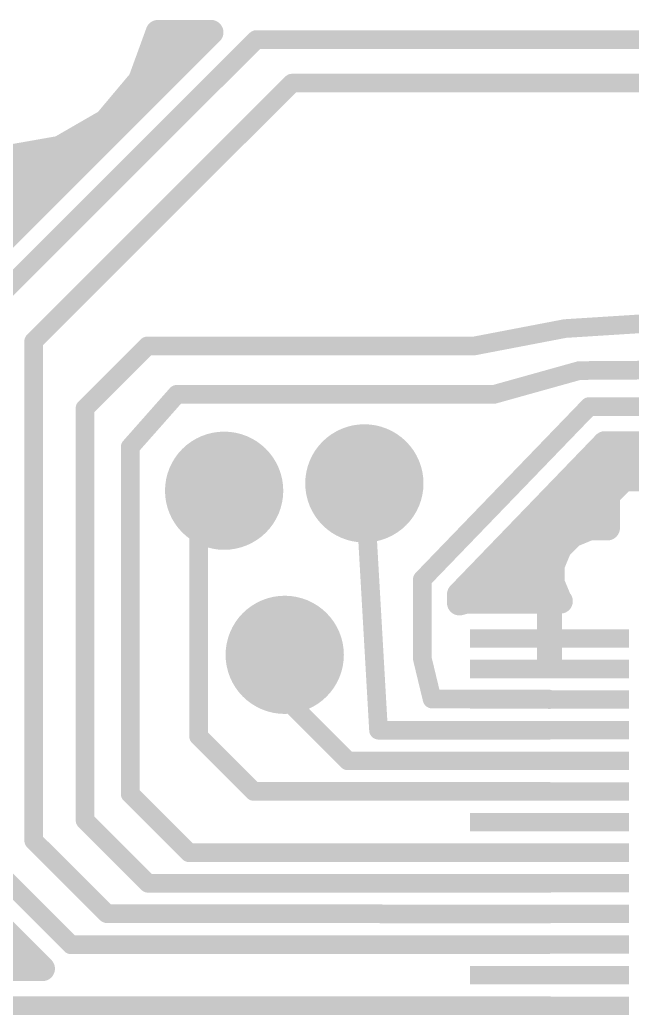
# Model space of a CAD drawing. Extents: x -40.6 to 40.6, y -25.6 to 25.6.
# Drawn here: x -28.62 to -18.63, y 9.32 to 25.57 of the extents above; entities that cross this region are included whole.
import ezdxf

# ---------------------------------------------------------------- set-up
doc = ezdxf.new("R2010")
doc.units = 0
doc.layers.add('16', color=175, linetype='CONTINUOUS')
doc.layers.add('18', color=82, linetype='CONTINUOUS')

# ---------------------------------------------------------------- blocks, each defined once
blk = doc.blocks.new('RECT')
blk.add_solid([(-0.5, -0.5), (0.5, -0.5), (-0.5, 0.5), (0.5, 0.5)])
blk = doc.blocks.new('ROUNDV')
at = {"const_width": 0.5}
blk.add_lwpolyline([(0, -0.25, 1), (0, 0.25, 1), (0, -0.25)], format="xyb", dxfattribs=at)

msp = doc.modelspace()

# ---------------------------------------------------------------- linework, layer by layer
at = {"layer": '16'}
for points, const_width in [([(-26.6547, 24.5765), (-26.3674, 25.3659)], 0.4064), ([(-26.3674, 25.3659), (-25.5031, 25.3659)], 0.4064), ([(-25.5031, 25.3659), (-25.9429, 24.9261)], 0.4064), ([(-26.4289, 25.1968), (-25.6722, 25.1968)], 0.4064), ([(-25.6921, 24.3205), (-24.765, 25.2476)], 0.3048), ([(-3.4544, 25.2476), (-24.765, 25.2476)], 0.3048), ([(-25.9429, 24.9261), (-29.7394, 21.1296)], 0.4064), ([(-26.5769, 24.7904), (-26.0786, 24.7904)], 0.4064), ([(-27.2152, 23.9085), (-26.6547, 24.5765)], 0.4064), ([(-26.6547, 24.5765), (-26.6547, 24.5765)], 0.4064), ([(-26.8162, 24.384), (-26.485, 24.384)], 0.4064), ([(-24.9428, 23.7744), (-24.1808, 24.5364)], 0.3048), ([(-24.1808, 24.5364), (-3.9116, 24.5364)], 0.3048), ([(-29.1338, 20.8788), (-25.6921, 24.3205)], 0.3048), ([(-25.7556, 24.257), (-25.6921, 24.3205)], 0.3048), ([(-27.9703, 23.4726), (-27.2152, 23.9085)], 0.4064), ([(-27.2152, 23.9085), (-27.2152, 23.9085)], 0.4064), ([(-27.1572, 23.9776), (-26.8914, 23.9776)], 0.4064), ([(-28.3972, 20.32), (-24.9428, 23.7744)], 0.3048), ([(-27.7995, 23.5712), (-27.2978, 23.5712)], 0.4064), ([(-28.829, 23.3212), (-27.9703, 23.4726)], 0.4064), ([(-27.9703, 23.4726), (-27.9703, 23.4726)], 0.4064), ([(-31.3597, 23.1648), (-27.7042, 23.1648)], 0.4064), ([(-31.1914, 22.7584), (-28.1106, 22.7584)], 0.4064), ([(-31.1826, 22.352), (-28.517, 22.352)], 0.4064), ([(-21.209, 20.2438), (-19.7246, 20.5282)], 0.3048), ([(-19.7246, 20.5282), (-18.4436, 20.6092)], 0.3048), ([(-28.3972, 12.3698), (-28.3972, 20.32)], 0.3048), ([(-27.559, 19.2278), (-26.543, 20.2438)], 0.3048), ([(-26.543, 20.2438), (-21.209, 20.2438)], 0.3048), ([(-20.8788, 19.4548), (-19.4912, 19.8424)], 0.3048), ([(-19.4912, 19.8424), (-4.9132, 19.9424)], 0.3048), ([(-26.8224, 18.5928), (-26.0604, 19.4548)], 0.3048), ([(-26.0604, 19.4548), (-20.8788, 19.4548)], 0.3048), ([(-27.559, 18.9484), (-27.559, 19.2278)], 0.3048), ([(-19.3308, 19.255), (-22.0536, 16.4322)], 0.3048), ([(-6.4784, 19.255), (-19.3308, 19.255)], 0.3048), ([(-27.559, 12.4968), (-27.559, 18.9484)], 0.3048), ([(-26.8224, 13.0302), (-26.8224, 18.5928)], 0.3048), ([(-21.448, 16.1877), (-19.0735, 18.6494)], 0.4064), ([(-19.0735, 18.6494), (-6.6935, 18.6494)], 0.4064), ([(-19.9784, 17.7406), (-18.9722, 18.4468)], 0.3048), ([(-18.9722, 18.4468), (-15.6702, 18.4468)], 0.3048), ([(-19.4221, 18.288), (-12.7476, 18.288)], 0.4064), ([(-18.7661, 18.072), (-19.0316, 17.8065)], 0.4064), ([(-16.5907, 18.072), (-18.7661, 18.072)], 0.4064), ([(-22.7688, 13.9688), (-23, 18)], 0.3048), ([(-19.8141, 17.8816), (-18.9565, 17.8816)], 0.4064), ([(-25.1714, 17.78), (-25.7048, 17.2466)], 0.3048), ([(-25.2888, 17.88), (-25.1714, 17.78)], 0.3048), ([(-19.9784, 17.7152), (-19.9784, 17.7406)], 0.3048), ([(-19.0316, 17.8065), (-19.0316, 17.272)], 0.4064), ([(-19.9784, 17.2326), (-19.9784, 17.7152)], 0.3048), ([(-20.2061, 17.4752), (-19.0316, 17.4752)], 0.4064), ([(-25.7048, 17.2466), (-25.7048, 13.8684)], 0.3048), ([(-19.3282, 17.272), (-19.6051, 17.1573)], 0.4064), ([(-19.0316, 17.272), (-19.3282, 17.272)], 0.4064), ([(-20.5981, 17.0688), (-19.6936, 17.0688)], 0.4064), ([(-19.9784, 15.4688), (-19.9784, 17.2326)], 0.3048), ([(-19.6051, 17.1573), (-19.8169, 16.9455)], 0.4064), ([(-19.8169, 16.9455), (-19.9316, 16.6686)], 0.4064), ([(-20.9901, 16.6624), (-19.9316, 16.6624)], 0.4064), ([(-19.9316, 16.6686), (-19.9316, 16.369)], 0.4064), ([(-22.0536, 15.1368), (-22.0536, 16.4322)], 0.3048), ([(-21.3821, 16.256), (-19.8848, 16.256)], 0.4064), ([(-19.9316, 16.369), (-19.8169, 16.0921)], 0.4064), ([(-21.448, 16.0467), (-21.448, 16.1877)], 0.4064), ([(-21.3386, 16.076), (-21.448, 16.0467)], 0.4064), ([(-19.9784, 16.076), (-21.3386, 16.076)], 0.4064), ([(-19.8008, 16.076), (-19.9784, 16.076)], 0.4064), ([(-19.9784, 16.076), (-19.9784, 15.4688)], 0.4064), ([(-19.9784, 15.4688), (-19.9784, 16.076)], 0.4064), ([(-19.8169, 16.0921), (-19.8008, 16.076)], 0.4064), ([(-19.9784, 15.8496), (-19.9784, 15.8496)], 0.4064), ([(-19.9784, 15.4688), (-19.9784, 15.4688)], 0.4064), ([(-19.9784, 15.4688), (-19.9784, 15.4688)], 0.4064), ([(-19.9784, 15.4688), (-19.9784, 15.0836)], 0.4064), ([(-19.9784, 15.0836), (-19.9784, 15.4688)], 0.4064), ([(-19.9784, 15.4432), (-19.9784, 15.4432)], 0.4064), ([(-19.9784, 15.4688), (-19.9784, 14.9688)], 0.3048), ([(-24.4, 15), (-24.3, 15.2)], 0.3048), ([(-21.8948, 14.478), (-22.0536, 15.1368)], 0.3048), ([(-19.9784, 15.0836), (-19.9784, 15.0836)], 0.4064), ([(-24.4, 14.6), (-24.4, 15)], 0.3048), ([(-23.2688, 13.4688), (-24.4, 14.6)], 0.3048), ([(-19.9876, 14.478), (-21.8948, 14.478)], 0.3048), ([(-19.9876, 14.478), (-19.9784, 14.4688)], 0.3048), ([(-25.7048, 13.8684), (-24.8412, 13.0048)], 0.3048), ([(-19.9784, 13.9688), (-22.7688, 13.9688)], 0.3048), ([(-19.9784, 13.4688), (-23.2688, 13.4688)], 0.3048), ([(-26.8224, 13.0302), (-26.8224, 12.9286)], 0.3048), ([(-26.8224, 12.9286), (-25.8626, 11.9688)], 0.3048), ([(-24.8052, 12.9688), (-24.8412, 13.0048)], 0.3048), ([(-19.9784, 12.9688), (-24.8052, 12.9688)], 0.3048), ([(-28.3972, 12.3698), (-28.3972, 12.1666)], 0.3048), ([(-26.531, 11.4688), (-27.559, 12.4968)], 0.3048), ([(-28.3972, 12.1666), (-27.305, 11.0744)], 0.3048), ([(-24.999, 11.9688), (-25.8626, 11.9688)], 0.3048), ([(-19.9784, 11.9688), (-24.999, 11.9688)], 0.3048), ([(-27.7876, 10.4648), (-29.1338, 11.811)], 0.3048), ([(-25.6674, 11.4688), (-26.531, 11.4688)], 0.3048), ([(-19.9784, 11.4688), (-25.6674, 11.4688)], 0.3048), ([(-29.3846, 11.2054), (-28.2536, 10.0744)], 0.4064), ([(-27.2034, 10.9728), (-27.305, 11.0744)], 0.3048), ([(-27.0002, 10.9728), (-27.2034, 10.9728)], 0.3048), ([(-22.733, 10.9728), (-27.0002, 10.9728)], 0.3048), ([(-22.729, 10.9688), (-22.733, 10.9728)], 0.3048), ([(-19.9784, 10.9688), (-22.729, 10.9688)], 0.3048), ([(-31.8334, 10.5664), (-28.7456, 10.5664)], 0.4064), ([(-27.3812, 10.4648), (-27.7876, 10.4648)], 0.3048), ([(-23.1902, 10.4648), (-27.3812, 10.4648)], 0.3048), ([(-23.1862, 10.4688), (-23.1902, 10.4648)], 0.3048), ([(-19.9784, 10.4688), (-23.1862, 10.4688)], 0.3048), ([(-31.427, 10.16), (-28.3392, 10.16)], 0.4064), ([(-28.2536, 10.0744), (-31.3414, 10.0744)], 0.4064), ([(-19.9784, 9.4688), (-31.5922, 9.4688)], 0.3048)]:
    msp.add_lwpolyline(points, dxfattribs=dict(at, const_width=const_width))
for points, const_width in [([(-26.3674, 25.4675, 1), (-26.3674, 25.2643)], 0.2032), ([(-26.2719, 25.3312, 1), (-26.4629, 25.4006)], 0.2032), ([(-25.4313, 25.2941, 1), (-25.575, 25.4377)], 0.2032), ([(-25.5031, 25.2643, 1), (-25.5031, 25.4675)], 0.2032), ([(-26.4289, 25.2984, 1), (-26.4289, 25.0952)], 0.2032), ([(-25.6722, 25.0952, 1), (-25.6722, 25.2984)], 0.2032), ([(-24.765, 25.3238, 1), (-24.765, 25.1714)], 0.1524), ([(-24.7111, 25.1937, 1), (-24.8189, 25.3015)], 0.1524), ([(-26.0148, 24.9979, 1), (-25.8711, 24.8543)], 0.2032), ([(-25.8711, 24.8543, 1), (-26.0148, 24.9979)], 0.2032), ([(-26.5769, 24.892, 1), (-26.5769, 24.6888)], 0.2032), ([(-26.0786, 24.6888, 1), (-26.0786, 24.892)], 0.2032), ([(-26.5531, 24.5765, 1), (-26.7563, 24.5765)], 0.2032), ([(-26.7502, 24.6112, 1), (-26.5592, 24.5417)], 0.2032), ([(-26.5769, 24.5112, 1), (-26.7325, 24.6418)], 0.2032), ([(-26.8162, 24.4856, 1), (-26.8162, 24.2824)], 0.2032), ([(-26.7563, 24.5765, 1), (-26.5531, 24.5765)], 0.2032), ([(-26.485, 24.2824, 1), (-26.485, 24.4856)], 0.2032), ([(-24.1808, 24.6126, 1), (-24.1808, 24.4602)], 0.1524), ([(-24.1269, 24.4825, 1), (-24.2347, 24.5903)], 0.1524), ([(-25.8095, 24.3109, 1), (-25.7017, 24.2031)], 0.1524), ([(-25.746, 24.3744, 1), (-25.6382, 24.2666)], 0.1524), ([(-25.6382, 24.2666, 1), (-25.746, 24.3744)], 0.1524), ([(-25.6382, 24.2666, 1), (-25.746, 24.3744)], 0.1524), ([(-27.2152, 24.0101, 1), (-27.2152, 23.8069)], 0.2032), ([(-27.293, 23.9738, 1), (-27.1374, 23.8432)], 0.2032), ([(-27.1644, 23.8205, 1), (-27.266, 23.9965)], 0.2032), ([(-27.1572, 24.0792, 1), (-27.1572, 23.876)], 0.2032), ([(-27.2152, 23.8069, 1), (-27.2152, 24.0101)], 0.2032), ([(-26.8914, 23.876, 1), (-26.8914, 24.0792)], 0.2032), ([(-24.9967, 23.8283, 1), (-24.8889, 23.7205)], 0.1524), ([(-24.8889, 23.7205, 1), (-24.9967, 23.8283)], 0.1524), ([(-27.7995, 23.6728, 1), (-27.7995, 23.4696)], 0.2032), ([(-27.2978, 23.4696, 1), (-27.2978, 23.6728)], 0.2032), ([(-27.9703, 23.5742, 1), (-27.9703, 23.371)], 0.2032), ([(-28.0211, 23.5606, 1), (-27.9195, 23.3846)], 0.2032), ([(-27.9527, 23.3725, 1), (-27.988, 23.5726)], 0.2032), ([(-27.9703, 23.371, 1), (-27.9703, 23.5742)], 0.2032), ([(-27.7042, 23.0632, 1), (-27.7042, 23.2664)], 0.2032), ([(-28.1106, 22.6568, 1), (-28.1106, 22.86)], 0.2032), ([(-28.517, 22.2504, 1), (-28.517, 22.4536)], 0.2032), ([(-19.7294, 20.6042, 1), (-19.7198, 20.4522)], 0.1524), ([(-19.7103, 20.4534, 1), (-19.7389, 20.603)], 0.1524), ([(-28.321, 20.32, 1), (-28.4734, 20.32)], 0.1524), ([(-28.4511, 20.3739, 1), (-28.3433, 20.2661)], 0.1524), ([(-26.543, 20.32, 1), (-26.543, 20.1676)], 0.1524), ([(-26.4891, 20.1899, 1), (-26.5969, 20.2977)], 0.1524), ([(-21.2233, 20.3186, 1), (-21.1947, 20.169)], 0.1524), ([(-21.209, 20.1676, 1), (-21.209, 20.32)], 0.1524), ([(-19.4917, 19.9186, 1), (-19.4907, 19.7662)], 0.1524), ([(-19.4707, 19.769, 1), (-19.5117, 19.9158)], 0.1524), ([(-26.0604, 19.531, 1), (-26.0604, 19.3786)], 0.1524), ([(-26.0033, 19.4043, 1), (-26.1175, 19.5053)], 0.1524), ([(-20.8993, 19.5282, 1), (-20.8583, 19.3814)], 0.1524), ([(-20.8788, 19.3786, 1), (-20.8788, 19.531)], 0.1524), ([(-27.4828, 19.2278, 1), (-27.6352, 19.2278)], 0.1524), ([(-27.6129, 19.2817, 1), (-27.5051, 19.1739)], 0.1524), ([(-19.3308, 19.3312, 1), (-19.3308, 19.1788)], 0.1524), ([(-19.276, 19.2021, 1), (-19.3856, 19.3079)], 0.1524), ([(-27.4828, 18.9484, 1), (-27.6352, 18.9484)], 0.1524), ([(-27.6352, 18.9484, 1), (-27.4828, 18.9484)], 0.1524), ([(-26.7462, 18.5928, 1), (-26.8986, 18.5928)], 0.1524), ([(-26.8795, 18.6433, 1), (-26.7653, 18.5423)], 0.1524), ([(-19.0735, 18.751, 1), (-19.0735, 18.5478)], 0.2032), ([(-19.0004, 18.5789, 1), (-19.1467, 18.7199)], 0.2032), ([(-18.9722, 18.523, 1), (-18.9722, 18.3706)], 0.1524), ([(-18.9284, 18.3844, 1), (-19.016, 18.5092)], 0.1524), ([(-19.4221, 18.3896, 1), (-19.4221, 18.1864)], 0.2032), ([(-18.7661, 18.1736, 1), (-18.7661, 17.9704)], 0.2032), ([(-18.6943, 18.0002, 1), (-18.838, 18.1438)], 0.2032), ([(-22.9239, 18.0044, 1), (-23.0761, 17.9956)], 0.1524), ([(-19.8141, 17.9832, 1), (-19.8141, 17.78)], 0.2032), ([(-18.9565, 17.78, 1), (-18.9565, 17.9832)], 0.2032), ([(-25.2394, 17.938, 1), (-25.3382, 17.822)], 0.1524), ([(-25.1175, 17.7261, 1), (-25.2253, 17.8339)], 0.1524), ([(-25.2208, 17.722, 1), (-25.122, 17.838)], 0.1524), ([(-19.9022, 17.7406, 1), (-20.0546, 17.7406)], 0.1524), ([(-20.0222, 17.803, 1), (-19.9346, 17.6782)], 0.1524), ([(-18.93, 17.8065, 1), (-19.1332, 17.8065)], 0.2032), ([(-19.1034, 17.8784, 1), (-18.9598, 17.7347)], 0.2032), ([(-19.9022, 17.7152, 1), (-20.0546, 17.7152)], 0.1524), ([(-20.0546, 17.7152, 1), (-19.9022, 17.7152)], 0.1524), ([(-20.2061, 17.5768, 1), (-20.2061, 17.3736)], 0.2032), ([(-19.0316, 17.3736, 1), (-19.0316, 17.5768)], 0.2032), ([(-25.6286, 17.2466, 1), (-25.781, 17.2466)], 0.1524), ([(-19.3282, 17.3736, 1), (-19.3282, 17.1704)], 0.2032), ([(-19.2893, 17.1781, 1), (-19.3671, 17.3659)], 0.2032), ([(-19.0316, 17.1704, 1), (-19.0316, 17.3736)], 0.2032), ([(-25.7587, 17.3005, 1), (-25.6509, 17.1927)], 0.1524), ([(-20.5981, 17.1704, 1), (-20.5981, 16.9672)], 0.2032), ([(-19.9022, 17.2326, 1), (-20.0546, 17.2326)], 0.1524), ([(-20.0546, 17.2326, 1), (-19.9022, 17.2326)], 0.1524), ([(-19.6439, 17.2512, 1), (-19.5662, 17.0635)], 0.2032), ([(-19.6936, 16.9672, 1), (-19.6936, 17.1704)], 0.2032), ([(-19.5332, 17.0855, 1), (-19.6769, 17.2292)], 0.2032), ([(-19.1332, 17.272, 1), (-18.93, 17.272)], 0.2032), ([(-19.8888, 17.0173, 1), (-19.7451, 16.8736)], 0.2032), ([(-19.7231, 16.9066, 1), (-19.9108, 16.9843)], 0.2032), ([(-20.9901, 16.764, 1), (-20.9901, 16.5608)], 0.2032), ([(-19.83, 16.6686, 1), (-20.0332, 16.6686)], 0.2032), ([(-20.0255, 16.7075, 1), (-19.8377, 16.6297)], 0.2032), ([(-19.9316, 16.5608, 1), (-19.9316, 16.764)], 0.2032), ([(-21.9774, 16.4322, 1), (-22.1298, 16.4322)], 0.1524), ([(-22.1084, 16.4851, 1), (-21.9988, 16.3793)], 0.1524), ([(-21.3821, 16.3576, 1), (-21.3821, 16.1544)], 0.2032), ([(-19.8377, 16.4079, 1), (-20.0255, 16.3301)], 0.2032), ([(-20.0332, 16.369, 1), (-19.83, 16.369)], 0.2032), ([(-19.8848, 16.1544, 1), (-19.8848, 16.3576)], 0.2032), ([(-21.3464, 16.1877, 1), (-21.5496, 16.1877)], 0.2032), ([(-21.5211, 16.2583, 1), (-21.3749, 16.1172)], 0.2032), ([(-21.3386, 16.1776, 1), (-21.3386, 15.9744)], 0.2032), ([(-21.3123, 15.9779, 1), (-21.3649, 16.1741)], 0.2032), ([(-19.9784, 16.1776, 1), (-19.9784, 15.9744)], 0.2032), ([(-19.8768, 16.076, 1), (-20.08, 16.076)], 0.2032), ([(-19.8768, 16.076, 1), (-20.08, 16.076)], 0.2032), ([(-19.9784, 15.9744, 1), (-19.9784, 16.1776)], 0.2032), ([(-19.7451, 16.164, 1), (-19.8888, 16.0203)], 0.2032), ([(-19.8008, 15.9744, 1), (-19.8008, 16.1776)], 0.2032), ([(-21.4743, 16.1448, 1), (-21.4217, 15.9485)], 0.2032), ([(-21.5496, 16.0467, 1), (-21.3464, 16.0467)], 0.2032), ([(-19.9108, 16.0533, 1), (-19.7231, 16.131)], 0.2032), ([(-19.8726, 16.0041, 1), (-19.7289, 16.1478)], 0.2032), ([(-19.9784, 15.9512, 1), (-19.9784, 15.748)], 0.2032), ([(-19.9784, 15.748, 1), (-19.9784, 15.9512)], 0.2032), ([(-19.9784, 15.5704, 1), (-19.9784, 15.3672)], 0.2032), ([(-19.9784, 15.5704, 1), (-19.9784, 15.3672)], 0.2032), ([(-19.8768, 15.4688, 1), (-20.08, 15.4688)], 0.2032), ([(-19.8768, 15.4688, 1), (-20.08, 15.4688)], 0.2032), ([(-19.9784, 15.5448, 1), (-19.9784, 15.3416)], 0.2032), ([(-19.9022, 15.4688, 1), (-20.0546, 15.4688)], 0.1524), ([(-19.9784, 15.3672, 1), (-19.9784, 15.5704)], 0.2032), ([(-19.9784, 15.3672, 1), (-19.9784, 15.5704)], 0.2032), ([(-19.9784, 15.3416, 1), (-19.9784, 15.5448)], 0.2032), ([(-20.08, 15.4688, 1), (-19.8768, 15.4688)], 0.2032), ([(-20.08, 15.4688, 1), (-19.8768, 15.4688)], 0.2032), ([(-20.0546, 15.4688, 1), (-19.9022, 15.4688)], 0.1524), ([(-24.2318, 15.1659, 1), (-24.3682, 15.2341)], 0.1524), ([(-21.9795, 15.1547, 1), (-22.1277, 15.1189)], 0.1524), ([(-19.9784, 15.1852, 1), (-19.9784, 14.982)], 0.2032), ([(-19.9784, 14.982, 1), (-19.9784, 15.1852)], 0.2032), ([(-24.3238, 15, 1), (-24.4762, 15)], 0.1524), ([(-22.1298, 15.1368, 1), (-21.9774, 15.1368)], 0.1524), ([(-20.08, 15.0836, 1), (-19.8768, 15.0836)], 0.2032), ([(-20.08, 15.0836, 1), (-19.8768, 15.0836)], 0.2032), ([(-24.4682, 15.0341, 1), (-24.3318, 14.9659)], 0.1524), ([(-20.0546, 14.9688, 1), (-19.9022, 14.9688)], 0.1524), ([(-24.3461, 14.6539, 1), (-24.4539, 14.5461)], 0.1524), ([(-24.4762, 14.6, 1), (-24.3238, 14.6)], 0.1524), ([(-21.8948, 14.5542, 1), (-21.8948, 14.4018)], 0.1524), ([(-19.9337, 14.5319, 1), (-20.0415, 14.4241)], 0.1524), ([(-19.9876, 14.4018, 1), (-19.9876, 14.5542)], 0.1524), ([(-21.9689, 14.4601, 1), (-21.8207, 14.4959)], 0.1524), ([(-20.0323, 14.4149, 1), (-19.9245, 14.5227)], 0.1524), ([(-25.6509, 13.9223, 1), (-25.7587, 13.8145)], 0.1524), ([(-22.7688, 14.045, 1), (-22.7688, 13.8926)], 0.1524), ([(-22.8449, 13.9644, 1), (-22.6927, 13.9732)], 0.1524), ([(-19.9784, 13.8926, 1), (-19.9784, 14.045)], 0.1524), ([(-25.781, 13.8684, 1), (-25.6286, 13.8684)], 0.1524), ([(-23.2688, 13.545, 1), (-23.2688, 13.3926)], 0.1524), ([(-23.3227, 13.4149, 1), (-23.2149, 13.5227)], 0.1524), ([(-19.9784, 13.3926, 1), (-19.9784, 13.545)], 0.1524), ([(-26.7462, 13.0302, 1), (-26.8986, 13.0302)], 0.1524), ([(-26.8986, 13.0302, 1), (-26.7462, 13.0302)], 0.1524), ([(-26.7685, 12.9825, 1), (-26.8763, 12.8747)], 0.1524), ([(-26.8986, 12.9286, 1), (-26.7462, 12.9286)], 0.1524), ([(-24.7873, 13.0587, 1), (-24.8951, 12.9509)], 0.1524), ([(-24.8951, 12.9509, 1), (-24.7873, 13.0587)], 0.1524), ([(-24.8052, 13.045, 1), (-24.8052, 12.8926)], 0.1524), ([(-24.8591, 12.9149, 1), (-24.7513, 13.0227)], 0.1524), ([(-19.9784, 12.8926, 1), (-19.9784, 13.045)], 0.1524), ([(-28.321, 12.3698, 1), (-28.4734, 12.3698)], 0.1524), ([(-27.5051, 12.5507, 1), (-27.6129, 12.4429)], 0.1524), ([(-27.6352, 12.4968, 1), (-27.4828, 12.4968)], 0.1524), ([(-28.4734, 12.3698, 1), (-28.321, 12.3698)], 0.1524), ([(-28.3433, 12.2205, 1), (-28.4511, 12.1127)], 0.1524), ([(-28.4734, 12.1666, 1), (-28.321, 12.1666)], 0.1524), ([(-25.8626, 12.045, 1), (-25.8626, 11.8926)], 0.1524), ([(-25.9165, 11.9149, 1), (-25.8087, 12.0227)], 0.1524), ([(-24.999, 12.045, 1), (-24.999, 11.8926)], 0.1524), ([(-24.999, 11.8926, 1), (-24.999, 12.045)], 0.1524), ([(-19.9784, 11.8926, 1), (-19.9784, 12.045)], 0.1524), ([(-26.531, 11.545, 1), (-26.531, 11.3926)], 0.1524), ([(-26.5849, 11.4149, 1), (-26.4771, 11.5227)], 0.1524), ([(-25.6674, 11.545, 1), (-25.6674, 11.3926)], 0.1524), ([(-25.6674, 11.3926, 1), (-25.6674, 11.545)], 0.1524), ([(-19.9784, 11.3926, 1), (-19.9784, 11.545)], 0.1524), ([(-27.2511, 11.1283, 1), (-27.3589, 11.0205)], 0.1524), ([(-27.3589, 11.0205, 1), (-27.2511, 11.1283)], 0.1524), ([(-27.2034, 11.049, 1), (-27.2034, 10.8966)], 0.1524), ([(-27.2573, 10.9189, 1), (-27.1495, 11.0267)], 0.1524), ([(-27.0002, 11.049, 1), (-27.0002, 10.8966)], 0.1524), ([(-27.0002, 10.8966, 1), (-27.0002, 11.049)], 0.1524), ([(-22.6791, 11.0267, 1), (-22.7869, 10.9189)], 0.1524), ([(-22.729, 11.045, 1), (-22.729, 10.8926)], 0.1524), ([(-22.7829, 10.9149, 1), (-22.6751, 11.0227)], 0.1524), ([(-22.733, 10.8966, 1), (-22.733, 11.049)], 0.1524), ([(-19.9784, 10.8926, 1), (-19.9784, 11.045)], 0.1524), ([(-28.7456, 10.4648, 1), (-28.7456, 10.668)], 0.2032), ([(-27.7876, 10.541, 1), (-27.7876, 10.3886)], 0.1524), ([(-27.8415, 10.4109, 1), (-27.7337, 10.5187)], 0.1524), ([(-27.3812, 10.541, 1), (-27.3812, 10.3886)], 0.1524), ([(-27.3812, 10.3886, 1), (-27.3812, 10.541)], 0.1524), ([(-23.2441, 10.5187, 1), (-23.1363, 10.4109)], 0.1524), ([(-23.1862, 10.545, 1), (-23.1862, 10.3926)], 0.1524), ([(-23.1323, 10.4149, 1), (-23.2401, 10.5227)], 0.1524), ([(-23.1902, 10.3886, 1), (-23.1902, 10.541)], 0.1524), ([(-19.9784, 10.3926, 1), (-19.9784, 10.545)], 0.1524), ([(-28.3392, 10.0584, 1), (-28.3392, 10.2616)], 0.2032), ([(-28.3255, 10.0026, 1), (-28.1818, 10.1462)], 0.2032), ([(-28.2536, 9.9728, 1), (-28.2536, 10.176)], 0.2032), ([(-19.9784, 9.3926, 1), (-19.9784, 9.545)], 0.1524)]:
    msp.add_lwpolyline(points, format="xyb", dxfattribs=dict(at, const_width=const_width))

# ---------------------------------------------------------------- block references
at = {"layer": '16', "xscale": 2.6, "yscale": 0.3, "rotation": 180}
for p in [(-19.9784, 15.4688), (-19.9784, 14.9688), (-19.9784, 14.4688), (-19.9784, 13.9688), (-19.9784, 13.4688), (-19.9784, 12.9688), (-19.9784, 12.4688), (-19.9784, 11.9688), (-19.9784, 11.4688), (-19.9784, 10.9688), (-19.9784, 10.4688), (-19.9784, 9.9688), (-19.9784, 9.4688)]:
    msp.add_blockref('RECT', p, dxfattribs=at)
at = {"layer": '18', "xscale": 1.9304, "yscale": 1.9304}
for p in [(-23, 18), (-25.2888, 17.88), (-24.3, 15.2)]:
    msp.add_blockref('ROUNDV', p, dxfattribs=at)

doc.saveas('drawing.dxf')
